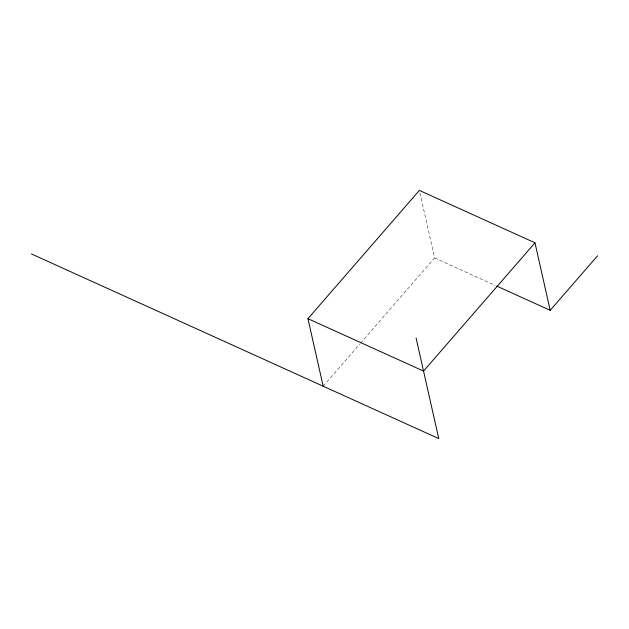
<?xml version="1.0" encoding="UTF-8"?>
<svg xmlns="http://www.w3.org/2000/svg" width="629" height="629" viewBox="0 0 629 629"><rect width="100%" height="100%" fill="white"/><g stroke="black" fill="none" stroke-linecap="round" stroke-linejoin="round"><path stroke-width="0.47" stroke-dasharray="3.15 2.36" d="M323.157 386.19L359.874 343.921M360.519 343.182L434.592 257.914L419.802 192.301M434.592 257.914L495.054 285.322"/><path stroke-width="0.94" d="M323.157 386.19L307.943 318.675L419.37 190.398L534.98 242.81L550.194 310.325L597.55 255.806M534.98 242.81L423.553 371.086L307.943 318.675M496.839 286.132L550.194 310.325M31.45 253.943L438.767 438.602L416.084 337.962"/></g></svg>
